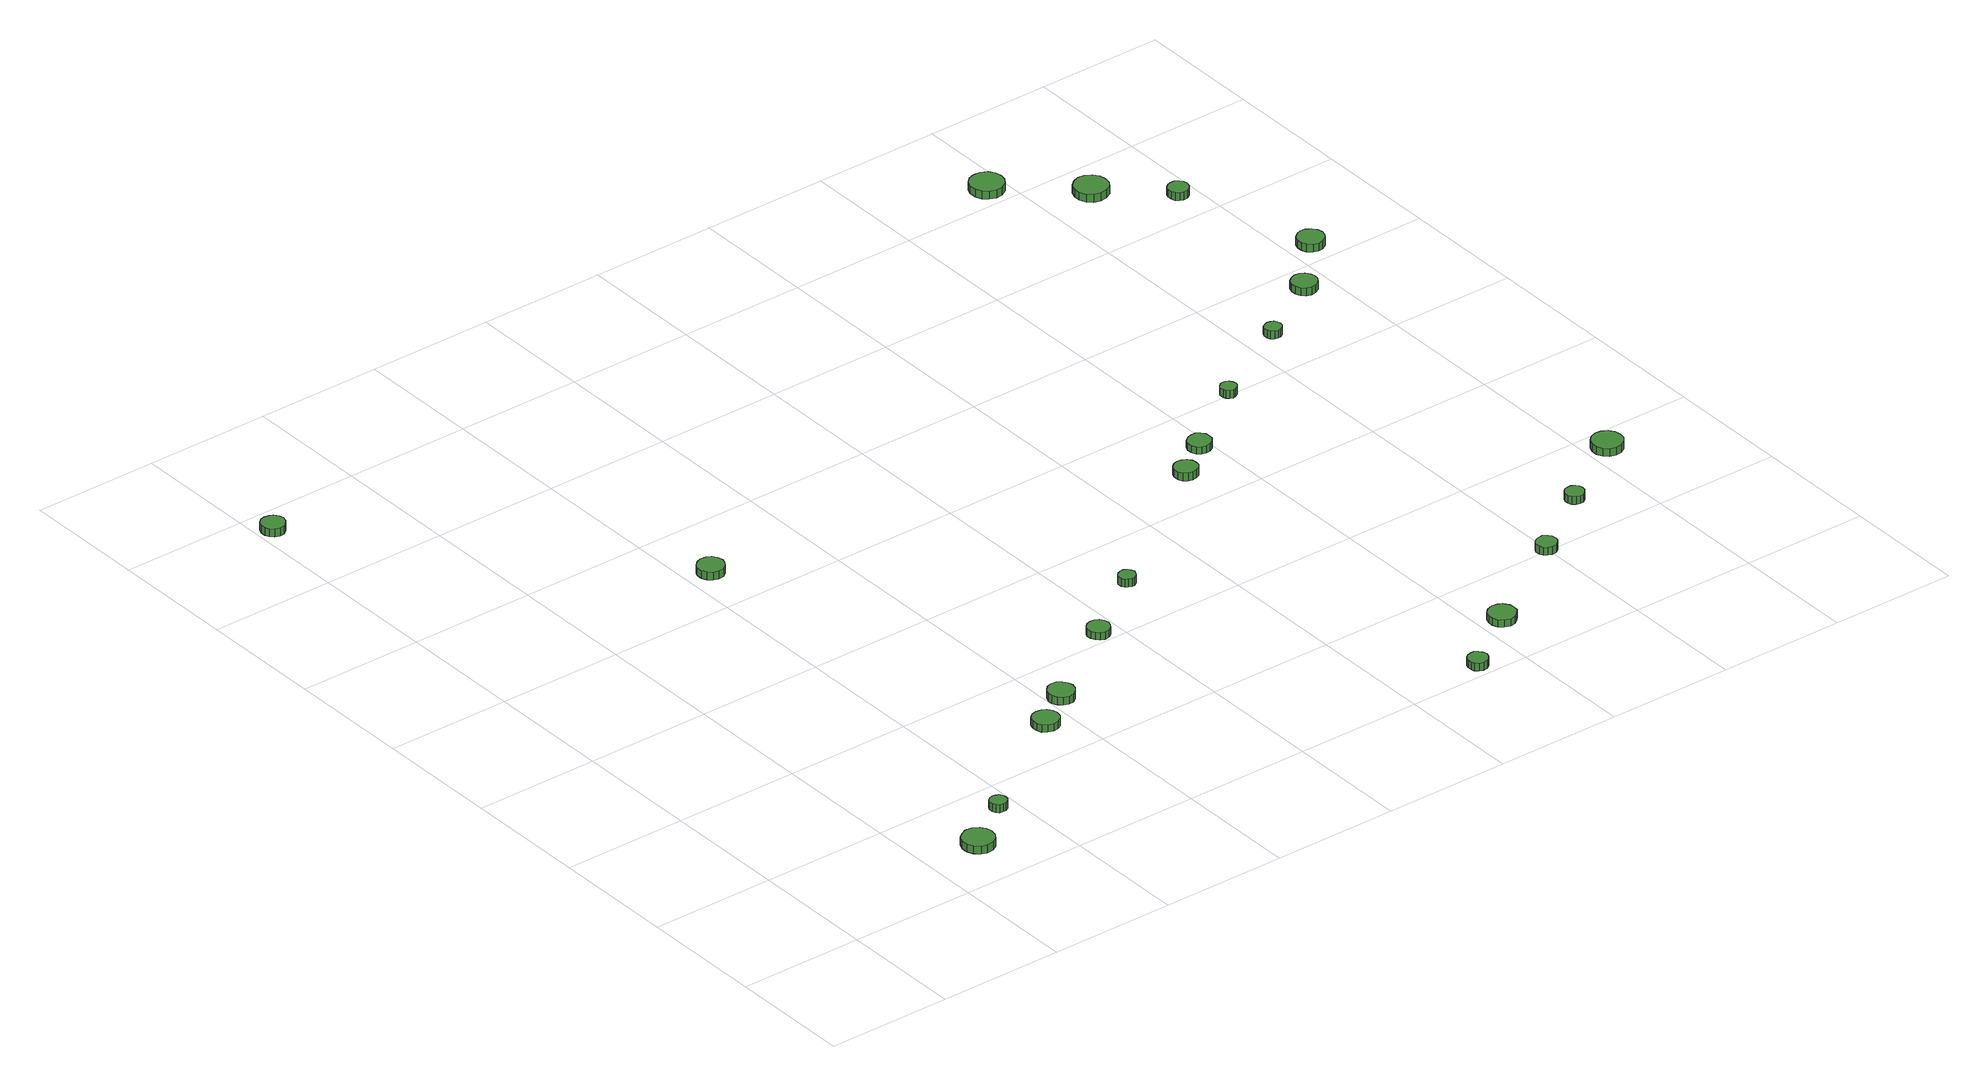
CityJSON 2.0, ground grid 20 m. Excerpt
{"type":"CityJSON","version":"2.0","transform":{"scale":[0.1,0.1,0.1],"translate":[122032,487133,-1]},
"CityObjects":{
"tree1":{"type":"SolitaryVegetationObject","attributes":{"function":"something"},"geometry":[{"type":"MultiSurface","lod":"1","boundaries":[[[0,1,2,3,4,5,6,7,8,9,10,11,12,13,14]],[[15,16,17,18,19,20,21,22,23,24,25,26,27,28,29]],[[0,29,28,1]],[[1,28,27,2]],[[2,27,26,3]],[[3,26,25,4]],[[4,25,24,5]],[[5,24,23,6]],[[6,23,22,7]],[[7,22,21,8]],[[8,21,20,9]],[[9,20,19,10]],[[10,19,18,11]],[[11,18,17,12]],[[12,17,16,13]],[[13,16,15,14]],[[14,15,29,0]]]}]},
"tree2":{"type":"SolitaryVegetationObject","attributes":{"function":"something"},"geometry":[{"type":"MultiSurface","lod":"1","boundaries":[[[30,31,32,33,34,35,36,37,38,39,40,41,42,43,44]],[[45,46,47,48,49,50,51,52,53,54,55,56,57,58,59]],[[30,59,58,31]],[[31,58,57,32]],[[32,57,56,33]],[[33,56,55,34]],[[34,55,54,35]],[[35,54,53,36]],[[36,53,52,37]],[[37,52,51,38]],[[38,51,50,39]],[[39,50,49,40]],[[40,49,48,41]],[[41,48,47,42]],[[42,47,46,43]],[[43,46,45,44]],[[44,45,59,30]]]}]},
"tree3":{"type":"SolitaryVegetationObject","attributes":{"function":"something"},"geometry":[{"type":"MultiSurface","lod":"1","boundaries":[[[60,61,62,63,64,65,66,67,68,69,70,71,72,73,74]],[[75,76,77,78,79,80,81,82,83,84,85,86,87,88,89]],[[60,89,88,61]],[[61,88,87,62]],[[62,87,86,63]],[[63,86,85,64]],[[64,85,84,65]],[[65,84,83,66]],[[66,83,82,67]],[[67,82,81,68]],[[68,81,80,69]],[[69,80,79,70]],[[70,79,78,71]],[[71,78,77,72]],[[72,77,76,73]],[[73,76,75,74]],[[74,75,89,60]]]}]},
"tree4":{"type":"SolitaryVegetationObject","attributes":{"function":"something"},"geometry":[{"type":"MultiSurface","lod":"1","boundaries":[[[90,91,92,93,94,95,96,97,98,99,100,101,102,103,104]],[[105,106,107,108,109,110,111,112,113,114,115,116,117,118,119]],[[90,119,118,91]],[[91,118,117,92]],[[92,117,116,93]],[[93,116,115,94]],[[94,115,114,95]],[[95,114,113,96]],[[96,113,112,97]],[[97,112,111,98]],[[98,111,110,99]],[[99,110,109,100]],[[100,109,108,101]],[[101,108,107,102]],[[102,107,106,103]],[[103,106,105,104]],[[104,105,119,90]]]}]},
"tree5":{"type":"SolitaryVegetationObject","attributes":{"function":"something"},"geometry":[{"type":"MultiSurface","lod":"1","boundaries":[[[120,121,122,123,124,125,126,127,128,129,130,131,132,133,134]],[[135,136,137,138,139,140,141,142,143,144,145,146,147,148,149]],[[120,149,148,121]],[[121,148,147,122]],[[122,147,146,123]],[[123,146,145,124]],[[124,145,144,125]],[[125,144,143,126]],[[126,143,142,127]],[[127,142,141,128]],[[128,141,140,129]],[[129,140,139,130]],[[130,139,138,131]],[[131,138,137,132]],[[132,137,136,133]],[[133,136,135,134]],[[134,135,149,120]]]}]},
"tree6":{"type":"SolitaryVegetationObject","attributes":{"function":"something"},"geometry":[{"type":"MultiSurface","lod":"1","boundaries":[[[150,151,152,153,154,155,156,157,158,159,160,161,162,163,164]],[[165,166,167,168,169,170,171,172,173,174,175,176,177,178,179]],[[150,179,178,151]],[[151,178,177,152]],[[152,177,176,153]],[[153,176,175,154]],[[154,175,174,155]],[[155,174,173,156]],[[156,173,172,157]],[[157,172,171,158]],[[158,171,170,159]],[[159,170,169,160]],[[160,169,168,161]],[[161,168,167,162]],[[162,167,166,163]],[[163,166,165,164]],[[164,165,179,150]]]}]},
"tree7":{"type":"SolitaryVegetationObject","attributes":{"function":"something"},"geometry":[{"type":"MultiSurface","lod":"1","boundaries":[[[180,181,182,183,184,185,186,187,188,189,190,191,192,193,194]],[[195,196,197,198,199,200,201,202,203,204,205,206,207,208,209]],[[180,209,208,181]],[[181,208,207,182]],[[182,207,206,183]],[[183,206,205,184]],[[184,205,204,185]],[[185,204,203,186]],[[186,203,202,187]],[[187,202,201,188]],[[188,201,200,189]],[[189,200,199,190]],[[190,199,198,191]],[[191,198,197,192]],[[192,197,196,193]],[[193,196,195,194]],[[194,195,209,180]]]}]},
"tree8":{"type":"SolitaryVegetationObject","attributes":{"function":"something"},"geometry":[{"type":"MultiSurface","lod":"1","boundaries":[[[210,211,212,213,214,215,216,217,218,219,220,221,222,223,224]],[[225,226,227,228,229,230,231,232,233,234,235,236,237,238,239]],[[210,239,238,211]],[[211,238,237,212]],[[212,237,236,213]],[[213,236,235,214]],[[214,235,234,215]],[[215,234,233,216]],[[216,233,232,217]],[[217,232,231,218]],[[218,231,230,219]],[[219,230,229,220]],[[220,229,228,221]],[[221,228,227,222]],[[222,227,226,223]],[[223,226,225,224]],[[224,225,239,210]]]}]},
"tree9":{"type":"SolitaryVegetationObject","attributes":{"function":"something"},"geometry":[{"type":"MultiSurface","lod":"1","boundaries":[[[240,241,242,243,244,245,246,247,248,249,250,251,252,253,254]],[[255,256,257,258,259,260,261,262,263,264,265,266,267,268,269]],[[240,269,268,241]],[[241,268,267,242]],[[242,267,266,243]],[[243,266,265,244]],[[244,265,264,245]],[[245,264,263,246]],[[246,263,262,247]],[[247,262,261,248]],[[248,261,260,249]],[[249,260,259,250]],[[250,259,258,251]],[[251,258,257,252]],[[252,257,256,253]],[[253,256,255,254]],[[254,255,269,240]]]}]},
"tree10":{"type":"SolitaryVegetationObject","attributes":{"function":"something"},"geometry":[{"type":"MultiSurface","lod":"1","boundaries":[[[270,271,272,273,274,275,276,277,278,279,280,281,282,283,284]],[[285,286,287,288,289,290,291,292,293,294,295,296,297,298,299]],[[270,299,298,271]],[[271,298,297,272]],[[272,297,296,273]],[[273,296,295,274]],[[274,295,294,275]],[[275,294,293,276]],[[276,293,292,277]],[[277,292,291,278]],[[278,291,290,279]],[[279,290,289,280]],[[280,289,288,281]],[[281,288,287,282]],[[282,287,286,283]],[[283,286,285,284]],[[284,285,299,270]]]}]},
"tree11":{"type":"SolitaryVegetationObject","attributes":{"function":"something"},"geometry":[{"type":"MultiSurface","lod":"1","boundaries":[[[300,301,302,303,304,305,306,307,308,309,310,311,312,313,314]],[[315,316,317,318,319,320,321,322,323,324,325,326,327,328,329]],[[300,329,328,301]],[[301,328,327,302]],[[302,327,326,303]],[[303,326,325,304]],[[304,325,324,305]],[[305,324,323,306]],[[306,323,322,307]],[[307,322,321,308]],[[308,321,320,309]],[[309,320,319,310]],[[310,319,318,311]],[[311,318,317,312]],[[312,317,316,313]],[[313,316,315,314]],[[314,315,329,300]]]}]},
"tree12":{"type":"SolitaryVegetationObject","attributes":{"function":"something"},"geometry":[{"type":"MultiSurface","lod":"1","boundaries":[[[330,331,332,333,334,335,336,337,338,339,340,341,342,343,344]],[[345,346,347,348,349,350,351,352,353,354,355,356,357,358,359]],[[330,359,358,331]],[[331,358,357,332]],[[332,357,356,333]],[[333,356,355,334]],[[334,355,354,335]],[[335,354,353,336]],[[336,353,352,337]],[[337,352,351,338]],[[338,351,350,339]],[[339,350,349,340]],[[340,349,348,341]],[[341,348,347,342]],[[342,347,346,343]],[[343,346,345,344]],[[344,345,359,330]]]}]},
"tree13":{"type":"SolitaryVegetationObject","attributes":{"function":"something"},"geometry":[{"type":"MultiSurface","lod":"1","boundaries":[[[360,361,362,363,364,365,366,367,368,369,370,371,372,373,374]],[[375,376,377,378,379,380,381,382,383,384,385,386,387,388,389]],[[360,389,388,361]],[[361,388,387,362]],[[362,387,386,363]],[[363,386,385,364]],[[364,385,384,365]],[[365,384,383,366]],[[366,383,382,367]],[[367,382,381,368]],[[368,381,380,369]],[[369,380,379,370]],[[370,379,378,371]],[[371,378,377,372]],[[372,377,376,373]],[[373,376,375,374]],[[374,375,389,360]]]}]},
"tree14":{"type":"SolitaryVegetationObject","attributes":{"function":"something"},"geometry":[{"type":"MultiSurface","lod":"1","boundaries":[[[390,391,392,393,394,395,396,397,398,399,400,401,402,403,404]],[[405,406,407,408,409,410,411,412,413,414,415,416,417,418,419]],[[390,419,418,391]],[[391,418,417,392]],[[392,417,416,393]],[[393,416,415,394]],[[394,415,414,395]],[[395,414,413,396]],[[396,413,412,397]],[[397,412,411,398]],[[398,411,410,399]],[[399,410,409,400]],[[400,409,408,401]],[[401,408,407,402]],[[402,407,406,403]],[[403,406,405,404]],[[404,405,419,390]]]}]},
"tree15":{"type":"SolitaryVegetationObject","attributes":{"function":"something"},"geometry":[{"type":"MultiSurface","lod":"1","boundaries":[[[420,421,422,423,424,425,426,427,428,429,430,431,432,433,434]],[[435,436,437,438,439,440,441,442,443,444,445,446,447,448,449]],[[420,449,448,421]],[[421,448,447,422]],[[422,447,446,423]],[[423,446,445,424]],[[424,445,444,425]],[[425,444,443,426]],[[426,443,442,427]],[[427,442,441,428]],[[428,441,440,429]],[[429,440,439,430]],[[430,439,438,431]],[[431,438,437,432]],[[432,437,436,433]],[[433,436,435,434]],[[434,435,449,420]]]}]},
"tree16":{"type":"SolitaryVegetationObject","attributes":{"function":"something"},"geometry":[{"type":"MultiSurface","lod":"1","boundaries":[[[450,451,452,453,454,455,456,457,458,459,460,461,462,463,464]],[[465,466,467,468,469,470,471,472,473,474,475,476,477,478,479]],[[450,479,478,451]],[[451,478,477,452]],[[452,477,476,453]],[[453,476,475,454]],[[454,475,474,455]],[[455,474,473,456]],[[456,473,472,457]],[[457,472,471,458]],[[458,471,470,459]],[[459,470,469,460]],[[460,469,468,461]],[[461,468,467,462]],[[462,467,466,463]],[[463,466,465,464]],[[464,465,479,450]]]}]},
"tree17":{"type":"SolitaryVegetationObject","attributes":{"function":"something"},"geometry":[{"type":"MultiSurface","lod":"1","boundaries":[[[480,481,482,483,484,485,486,487,488,489,490,491,492,493,494]],[[495,496,497,498,499,500,501,502,503,504,505,506,507,508,509]],[[480,509,508,481]],[[481,508,507,482]],[[482,507,506,483]],[[483,506,505,484]],[[484,505,504,485]],[[485,504,503,486]],[[486,503,502,487]],[[487,502,501,488]],[[488,501,500,489]],[[489,500,499,490]],[[490,499,498,491]],[[491,498,497,492]],[[492,497,496,493]],[[493,496,495,494]],[[494,495,509,480]]]}]},
"tree18":{"type":"SolitaryVegetationObject","attributes":{"function":"something"},"geometry":[{"type":"MultiSurface","lod":"1","boundaries":[[[510,511,512,513,514,515,516,517,518,519,520,521,522,523,524]],[[525,526,527,528,529,530,531,532,533,534,535,536,537,538,539]],[[510,539,538,511]],[[511,538,537,512]],[[512,537,536,513]],[[513,536,535,514]],[[514,535,534,515]],[[515,534,533,516]],[[516,533,532,517]],[[517,532,531,518]],[[518,531,530,519]],[[519,530,529,520]],[[520,529,528,521]],[[521,528,527,522]],[[522,527,526,523]],[[523,526,525,524]],[[524,525,539,510]]]}]},
"tree19":{"type":"SolitaryVegetationObject","attributes":{"function":"something"},"geometry":[{"type":"MultiSurface","lod":"1","boundaries":[[[540,541,542,543,544,545,546,547,548,549,550,551,552,553,554]],[[555,556,557,558,559,560,561,562,563,564,565,566,567,568,569]],[[540,569,568,541]],[[541,568,567,542]],[[542,567,566,543]],[[543,566,565,544]],[[544,565,564,545]],[[545,564,563,546]],[[546,563,562,547]],[[547,562,561,548]],[[548,561,560,549]],[[549,560,559,550]],[[550,559,558,551]],[[551,558,557,552]],[[552,557,556,553]],[[553,556,555,554]],[[554,555,569,540]]]}]},
"tree20":{"type":"SolitaryVegetationObject","attributes":{"function":"something"},"geometry":[{"type":"MultiSurface","lod":"1","boundaries":[[[570,571,572,573,574,575,576,577,578,579,580,581,582,583,584]],[[585,586,587,588,589,590,591,592,593,594,595,596,597,598,599]],[[570,599,598,571]],[[571,598,597,572]],[[572,597,596,573]],[[573,596,595,574]],[[574,595,594,575]],[[575,594,593,576]],[[576,593,592,577]],[[577,592,591,578]],[[578,591,590,579]],[[579,590,589,580]],[[580,589,588,581]],[[581,588,587,582]],[[582,587,586,583]],[[583,586,585,584]],[[584,585,599,570]]]}]},
"tree21":{"type":"SolitaryVegetationObject","attributes":{"function":"something"},"geometry":[{"type":"MultiSurface","lod":"1","boundaries":[[[600,601,602,603,604,605,606,607,608,609,610,611,612,613,614]],[[615,616,617,618,619,620,621,622,623,624,625,626,627,628,629]],[[600,629,628,601]],[[601,628,627,602]],[[602,627,626,603]],[[603,626,625,604]],[[604,625,624,605]],[[605,624,623,606]],[[606,623,622,607]],[[607,622,621,608]],[[608,621,620,609]],[[609,620,619,610]],[[610,619,618,611]],[[611,618,617,612]],[[612,617,616,613]],[[613,616,615,614]],[[614,615,629,600]]]}]},
"tree22":{"type":"SolitaryVegetationObject","attributes":{"function":"something"},"geometry":[{"type":"MultiSurface","lod":"1","boundaries":[[[630,631,632,633,634,635,636,637,638,639,640,641,642,643,644]],[[645,646,647,648,649,650,651,652,653,654,655,656,657,658,659]],[[630,659,658,631]],[[631,658,657,632]],[[632,657,656,633]],[[633,656,655,634]],[[634,655,654,635]],[[635,654,653,636]],[[636,653,652,637]],[[637,652,651,638]],[[638,651,650,639]],[[639,650,649,640]],[[640,649,648,641]],[[641,648,647,642]],[[642,647,646,643]],[[643,646,645,644]],[[644,645,659,630]]]}]}
},
"vertices":[
[306,80,30],[304,90,30],[298,98,30],[289,104,30],[278,105,30],[269,101,30],[261,95,30],[257,85,30],[257,75,30],[261,65,30],[269,58,30],[278,55,30],[289,56,30],[298,61,30],[304,70,30],[304,70,17],[298,61,17],[289,56,17],[278,55,17],[269,58,17],[261,65,17],[257,75,17],[257,85,17],[261,95,17],[269,101,17],[278,105,17],[289,104,17],[298,98,17],[304,90,17],[306,80,17],
[381,144,26],[380,149,26],[377,154,26],[372,156,26],[367,157,26],[361,155,26],[357,152,26],[355,147,26],[355,141,26],[357,136,26],[361,132,26],[367,131,26],[372,131,26],[377,134,26],[380,138,26],[380,138,13],[377,134,13],[372,131,13],[367,131,13],[361,132,13],[357,136,13],[355,141,13],[355,147,13],[357,152,13],[361,155,13],[367,157,13],[372,156,13],[377,154,13],[380,149,13],[381,144,13],
[45,1357,21],[43,1364,21],[38,1371,21],[32,1374,21],[24,1375,21],[17,1373,21],[11,1368,21],[8,1361,21],[8,1353,21],[11,1346,21],[17,1341,21],[24,1338,21],[32,1339,21],[38,1343,21],[43,1349,21],[43,1349,8],[38,1343,8],[32,1339,8],[24,1338,8],[17,1341,8],[11,1346,8],[8,1353,8],[8,1361,8],[11,1368,8],[17,1373,8],[24,1375,8],[32,1374,8],[38,1371,8],[43,1364,8],[45,1357,8],
[575,272,27],[573,280,27],[568,287,27],[561,291,27],[552,292,27],[544,290,27],[537,284,27],[534,276,27],[534,267,27],[537,259,27],[544,254,27],[552,251,27],[561,252,27],[568,256,27],[573,263,27],[573,263,15],[568,256,15],[561,252,15],[552,251,15],[544,254,15],[537,259,15],[534,267,15],[534,276,15],[537,284,15],[544,290,15],[552,292,15],[561,291,15],[568,287,15],[573,280,15],[575,272,15],
[457,882,25],[455,891,25],[450,898,25],[443,902,25],[434,903,25],[426,900,25],[419,894,25],[416,887,25],[416,878,25],[419,870,25],[426,864,25],[434,862,25],[443,862,25],[450,867,25],[455,874,25],[455,874,12],[450,867,12],[443,862,12],[434,862,12],[426,864,12],[419,870,12],[416,878,12],[416,887,12],[419,894,12],[426,900,12],[434,903,12],[443,902,12],[450,898,12],[455,891,12],[457,882,12],
[639,318,25],[637,326,25],[632,333,25],[625,338,25],[616,339,25],[608,336,25],[602,330,25],[598,322,25],[598,314,25],[602,306,25],[608,300,25],[616,297,25],[625,298,25],[632,303,25],[637,310,25],[637,310,12],[632,303,12],[625,298,12],[616,297,12],[608,300,12],[602,306,12],[598,314,12],[598,322,12],[602,330,12],[608,336,12],[616,339,12],[625,338,12],[632,333,12],[637,326,12],[639,318,12],
[780,415,26],[778,422,26],[774,428,26],[768,432,26],[760,432,26],[753,430,26],[748,425,26],[745,419,26],[745,411,26],[748,405,26],[753,400,26],[760,397,26],[768,398,26],[774,402,26],[778,408,26],[778,408,14],[774,402,14],[768,398,14],[760,397,14],[753,400,14],[748,405,14],[745,411,14],[745,419,14],[748,425,14],[753,430,14],[760,432,14],[768,432,14],[774,428,14],[778,422,14],[780,415,14],
[888,492,30],[886,497,30],[883,502,30],[878,505,30],[873,505,30],[868,504,30],[864,500,30],[861,495,30],[861,489,30],[864,484,30],[868,481,30],[873,479,30],[878,479,30],[883,482,30],[886,487,30],[886,487,17],[883,482,17],[878,479,17],[873,479,17],[868,481,17],[864,484,17],[861,489,17],[861,495,17],[864,500,17],[868,504,17],[873,505,17],[878,505,17],[883,502,17],[886,497,17],[888,492,17],
[1146,20,26],[1144,26,26],[1140,31,26],[1135,35,26],[1128,35,26],[1122,33,26],[1117,29,26],[1115,23,26],[1115,16,26],[1117,11,26],[1122,6,26],[1128,4,26],[1135,5,26],[1140,8,26],[1144,13,26],[1144,13,13],[1140,8,13],[1135,5,13],[1128,4,13],[1122,6,13],[1117,11,13],[1115,16,13],[1115,23,13],[1117,29,13],[1122,33,13],[1128,35,13],[1135,35,13],[1140,31,13],[1144,26,13],[1146,20,13],
[1253,94,25],[1252,102,25],[1246,110,25],[1239,114,25],[1230,115,25],[1221,112,25],[1214,106,25],[1211,98,25],[1211,89,25],[1214,81,25],[1221,75,25],[1230,72,25],[1239,73,25],[1246,78,25],[1252,85,25],[1252,85,13],[1246,78,13],[1239,73,13],[1230,72,13],[1221,75,13],[1214,81,13],[1211,89,13],[1211,98,13],[1214,106,13],[1221,112,13],[1230,115,13],[1239,114,13],[1246,110,13],[1252,102,13],[1253,94,13],
[1134,664,30],[1133,671,30],[1128,678,30],[1121,681,30],[1114,682,30],[1107,680,30],[1101,675,30],[1098,668,30],[1098,660,30],[1101,653,30],[1107,648,30],[1114,646,30],[1121,647,30],[1128,650,30],[1133,657,30],[1133,657,17],[1128,650,17],[1121,647,17],[1114,646,17],[1107,648,17],[1101,653,17],[1098,660,17],[1098,668,17],[1101,675,17],[1107,680,17],[1114,682,17],[1121,681,17],[1128,678,17],[1133,671,17],[1134,664,17],
[1194,709,28],[1193,717,28],[1188,723,28],[1182,727,28],[1174,727,28],[1167,725,28],[1161,720,28],[1158,713,28],[1158,705,28],[1161,698,28],[1167,693,28],[1174,691,28],[1182,692,28],[1188,696,28],[1193,702,28],[1193,702,16],[1188,696,16],[1182,692,16],[1174,691,16],[1167,693,16],[1161,698,16],[1158,705,16],[1158,713,16],[1161,720,16],[1167,725,16],[1174,727,16],[1182,727,16],[1188,723,16],[1193,717,16],[1194,709,16],
[1412,200,25],[1411,207,25],[1407,212,25],[1401,216,25],[1394,216,25],[1388,214,25],[1383,210,25],[1380,204,25],[1380,197,25],[1383,191,25],[1388,187,25],[1394,185,25],[1401,185,25],[1407,189,25],[1411,194,25],[1411,194,12],[1407,189,12],[1401,185,12],[1394,185,12],[1388,187,12],[1383,191,12],[1380,197,12],[1380,204,12],[1383,210,12],[1388,214,12],[1394,216,12],[1401,216,12],[1407,212,12],[1411,207,12],[1412,200,12],
[1307,793,30],[1306,798,30],[1303,802,30],[1298,805,30],[1293,806,30],[1288,804,30],[1284,800,30],[1282,796,30],[1282,790,30],[1284,786,30],[1288,782,30],[1293,780,30],[1298,781,30],[1303,784,30],[1306,788,30],[1306,788,17],[1303,784,17],[1298,781,17],[1293,780,17],[1288,782,17],[1284,786,17],[1282,790,17],[1282,796,17],[1284,800,17],[1288,804,17],[1293,806,17],[1298,805,17],[1303,802,17],[1306,798,17],[1307,793,17],
[1523,279,26],[1522,285,26],[1518,290,26],[1513,293,26],[1507,293,26],[1501,292,26],[1496,287,26],[1494,282,26],[1494,276,26],[1496,270,26],[1501,266,26],[1507,264,26],[1513,264,26],[1518,268,26],[1522,273,26],[1522,273,13],[1518,268,13],[1513,264,13],[1507,264,13],[1501,266,13],[1496,270,13],[1494,276,13],[1494,282,13],[1496,287,13],[1501,292,13],[1507,293,13],[1513,293,13],[1518,290,13],[1522,285,13],[1523,279,13],
[1455,879,29],[1454,884,29],[1451,889,29],[1446,891,29],[1441,892,29],[1436,890,29],[1431,887,29],[1429,882,29],[1429,876,29],[1431,871,29],[1436,867,29],[1441,866,29],[1446,866,29],[1451,869,29],[1454,873,29],[1454,873,16],[1451,869,16],[1446,866,16],[1441,866,16],[1436,867,16],[1431,871,16],[1429,876,16],[1429,882,16],[1431,887,16],[1436,890,16],[1441,892,16],[1446,891,16],[1451,889,16],[1454,884,16],[1455,879,16],
[1654,359,24],[1652,369,24],[1646,377,24],[1637,382,24],[1628,383,24],[1618,380,24],[1611,373,24],[1607,364,24],[1607,354,24],[1611,345,24],[1618,338,24],[1628,335,24],[1637,336,24],[1646,341,24],[1652,349,24],[1652,349,11],[1646,341,11],[1637,336,11],[1628,335,11],[1618,338,11],[1611,345,11],[1607,354,11],[1607,364,11],[1611,373,11],[1618,380,11],[1628,383,11],[1637,382,11],[1646,377,11],[1652,369,11],[1654,359,11],
[1392,1432,25],[1390,1443,25],[1384,1452,25],[1374,1457,25],[1363,1458,25],[1353,1455,25],[1345,1448,25],[1341,1438,25],[1341,1427,25],[1345,1417,25],[1353,1410,25],[1363,1406,25],[1374,1407,25],[1384,1413,25],[1390,1422,25],[1390,1422,12],[1384,1413,12],[1374,1407,12],[1363,1406,12],[1353,1410,12],[1345,1417,12],[1341,1427,12],[1341,1438,12],[1345,1448,12],[1353,1455,12],[1363,1458,12],[1374,1457,12],[1384,1452,12],[1390,1443,12],[1392,1432,12],
[1571,946,29],[1569,954,29],[1564,961,29],[1557,965,29],[1549,966,29],[1541,963,29],[1535,958,29],[1532,950,29],[1532,942,29],[1535,934,29],[1541,929,29],[1549,926,29],[1557,927,29],[1564,931,29],[1569,938,29],[1569,938,16],[1564,931,16],[1557,927,16],[1549,926,16],[1541,929,16],[1535,934,16],[1532,942,16],[1532,950,16],[1535,958,16],[1541,963,16],[1549,966,16],[1557,965,16],[1564,961,16],[1569,954,16],[1571,946,16],
[1501,1334,26],[1499,1344,26],[1493,1353,26],[1483,1359,26],[1472,1360,26],[1462,1356,26],[1454,1349,26],[1450,1339,26],[1450,1328,26],[1454,1318,26],[1462,1311,26],[1472,1308,26],[1483,1309,26],[1493,1314,26],[1499,1323,26],[1499,1323,13],[1493,1314,13],[1483,1309,13],[1472,1308,13],[1462,1311,13],[1454,1318,13],[1450,1328,13],[1450,1339,13],[1454,1349,13],[1462,1356,13],[1472,1360,13],[1483,1359,13],[1493,1353,13],[1499,1344,13],[1501,1334,13],
[1650,1030,30],[1648,1038,30],[1643,1045,30],[1635,1050,30],[1627,1051,30],[1619,1048,30],[1612,1042,30],[1609,1034,30],[1609,1026,30],[1612,1018,30],[1619,1012,30],[1627,1009,30],[1635,1010,30],[1643,1015,30],[1648,1022,30],[1648,1022,17],[1643,1015,17],[1635,1010,17],[1627,1009,17],[1619,1012,17],[1612,1018,17],[1609,1026,17],[1609,1034,17],[1612,1042,17],[1619,1048,17],[1627,1051,17],[1635,1050,17],[1643,1045,17],[1648,1038,17],[1650,1030,17],
[1581,1250,29],[1580,1256,29],[1576,1261,29],[1570,1265,29],[1563,1265,29],[1557,1263,29],[1552,1259,29],[1550,1253,29],[1550,1246,29],[1552,1240,29],[1557,1236,29],[1563,1234,29],[1570,1234,29],[1576,1238,29],[1580,1243,29],[1580,1243,16],[1576,1238,16],[1570,1234,16],[1563,1234,16],[1557,1236,16],[1552,1240,16],[1550,1246,16],[1550,1253,16],[1552,1259,16],[1557,1263,16],[1563,1265,16],[1570,1265,16],[1576,1261,16],[1580,1256,16],[1581,1250,16]
]}
